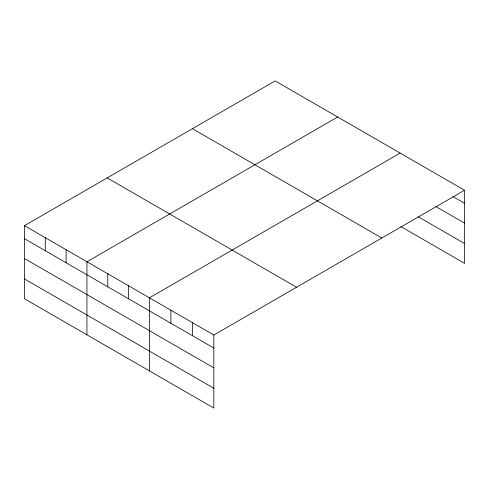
<?xml version="1.0" encoding="UTF-8"?>
<svg xmlns="http://www.w3.org/2000/svg" width="489" height="489" viewBox="0 0 489 489"><rect width="100%" height="100%" fill="white"/><g stroke="black" fill="none" stroke-linecap="round" stroke-linejoin="round"><path stroke-width="0.73" d="M464.55 190.258L275.166 80.917L24.45 225.667L24.45 298.742L213.834 408.083L213.834 335.008L464.55 190.258L464.55 263.333L400.809 226.529M337.667 116.999L86.944 261.749L86.944 334.824M400.161 153.081L149.438 297.832L149.438 370.906M452.845 196.529L464.55 203.29M435.931 206.578L464.55 223.1M418.37 216.859L464.55 243.516M192.434 128.686L381.811 238.021M107.189 177.898L296.566 287.239M24.45 225.667L213.834 335.008M24.45 238.699L213.834 348.04M24.45 258.516L213.834 367.856M24.45 278.932L213.834 388.266M192.366 322.618L192.366 335.65M170.905 310.222L170.905 323.26M128.607 285.802L128.607 298.84M107.776 273.779L107.776 286.811M66.113 249.726L66.113 262.758M45.281 237.697L45.281 250.729"/></g></svg>
